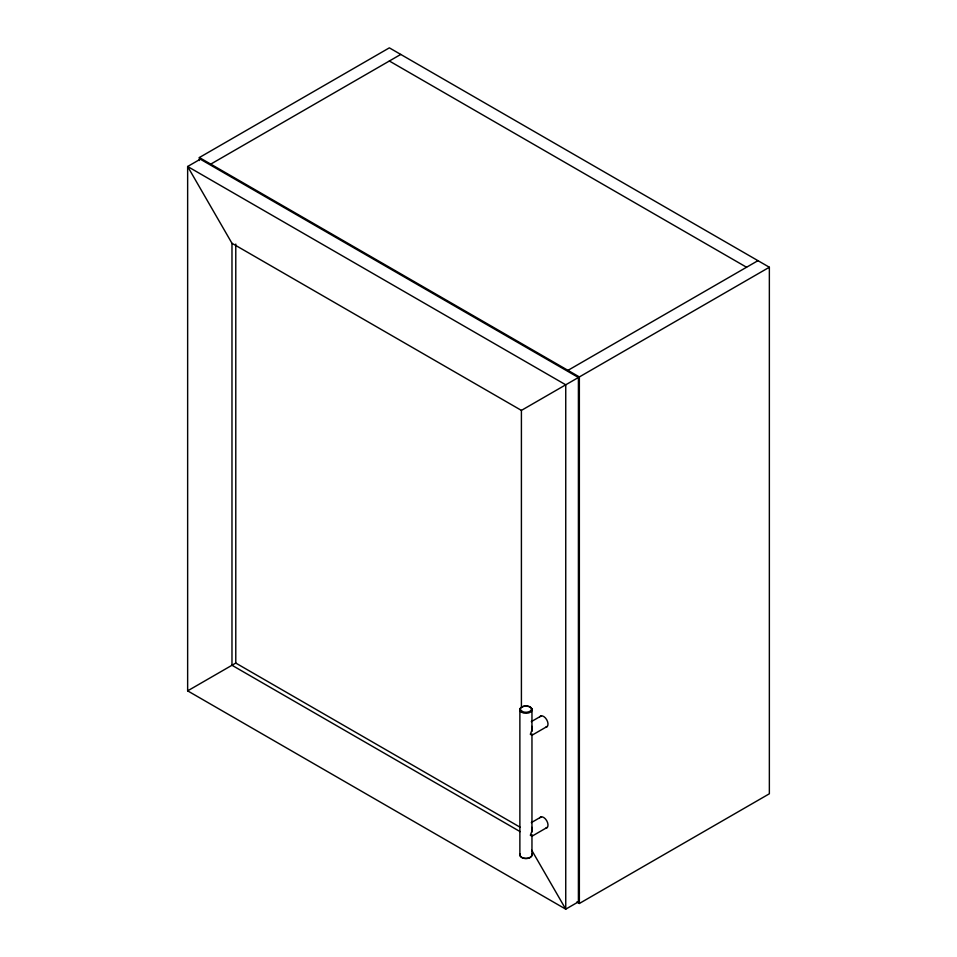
<?xml version="1.0" encoding="UTF-8"?>
<svg xmlns="http://www.w3.org/2000/svg" width="957" height="957" viewBox="0 0 957 957"><rect width="100%" height="100%" fill="white"/><g stroke="black" fill="none" stroke-linecap="round" stroke-linejoin="round"><path stroke-width="1.44" d="M199.355 160.525L199.355 157.546L389.355 47.85L769.356 267.242L769.356 793.784L579.356 903.48L576.82 902.02M210.755 164.125L400.756 54.429M567.956 370.359L757.956 260.663M521.409 707.115L521.409 410.397L578.411 377.489L200.312 159.185L187.644 166.506L187.644 690.858L565.743 909.15L578.411 901.841L578.411 377.489M199.355 157.546L579.356 376.938L769.356 267.242M187.644 690.858L235.781 663.069L235.781 244.083M531.302 721.638L541.363 715.824M531.96 735.239L547.416 726.315M531.302 822.625L541.363 816.811M531.96 836.215L547.416 827.291M389.355 61.009L746.556 267.242M531.757 850.283L565.743 909.15L565.743 384.798L187.644 166.506L231.977 243.293L521.409 410.397M235.781 663.069L520.046 827.183M520.118 831.621L231.977 665.259L231.977 243.293M531.96 735.227L530.345 734.294L531.96 730.107L531.96 726.375M531.96 836.215L530.345 835.27L531.96 831.095L531.96 827.362M579.356 376.938L579.356 903.48M531.96 708.742L531.96 731.339M531.96 733.911L531.96 832.028M531.96 834.6L531.96 855.714M519.878 708.73L519.878 855.702M539.736 716.757A6.268 3.613 60 0 1 546.71 719.724A6.268 3.613 60 0 1 545.789 727.248M539.736 817.745A6.268 3.613 60 0 1 546.71 820.711A6.268 3.613 60 0 1 545.789 828.236M531.279 856.192A5.527 3.194 0 0 1 525.955 858.561A5.527 3.194 0 0 1 520.608 856.192M531.96 853.847A6.232 3.601 0 0 1 525.967 858.381A6.232 3.601 0 0 1 519.926 853.859M521.553 712.235A6.232 3.601 0 0 0 531.96 710.62A6.232 3.601 0 0 0 524.328 706.218A6.232 3.601 0 0 0 521.553 712.235M522.043 711.362A5.527 3.194 0 0 0 531.279 709.927A5.527 3.194 0 0 0 524.508 706.027A5.527 3.194 0 0 0 522.043 711.362"/></g></svg>
